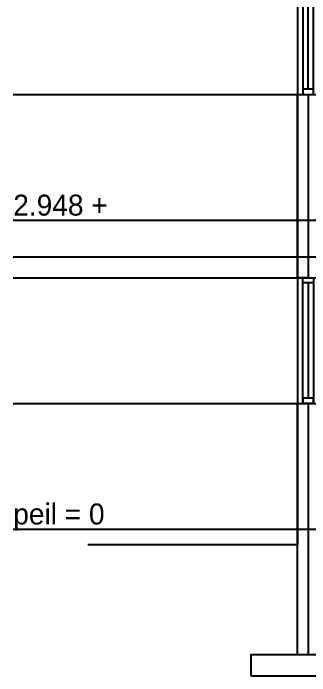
# Model space of a CAD drawing. Header units: millimetres. Extents: x -109306 to 269542, y -22401 to 197206.
# Drawn here: x 109700 to 112525, y -20561 to -14237 of the extents above; entities that cross this region are included whole.
import ezdxf

# ---------------------------------------------------------------- set-up
doc = ezdxf.new("R2010")
doc.units = ezdxf.units.MM
doc.linetypes.add('CENTER', pattern=[36, 24, -3, 6, -3])
for name, color, linetype in [('25', 2, 'Continuous'), ('DIMENSION', 1, 'Continuous'), ('STRAMIEN', 11, 'CENTER')]:
    doc.layers.add(name, color=color, linetype=linetype)
doc.styles.get("Standard").update_dxf_attribs({"font": ''})
doc.styles.get('Standard').set_extended_font_data('Century Gothic')

# ---------------------------------------------------------------- blocks, each defined once
blk = doc.blocks.new('*U884')
at = {"layer": '25'}
for points in [[(1302, -50), (2502, -50), (2502, 50), (1302, 50)], [(1352, 50), (1302, 50), (1302, -50), (1352, -50)], [(2452, 50), (2502, 50), (2502, -50), (2452, -50)]]:
    blk.add_lwpolyline(points, close=True, dxfattribs=at)
blk.add_lwpolyline([(1352, 0), (2452, 0)], dxfattribs=at)
blk = doc.blocks.new('*U885')
at = {"layer": '25'}
for points in [[(548.5, -50), (1748.5, -50), (1748.5, 50), (548.5, 50)], [(598.5, 50), (548.5, 50), (548.5, -50), (598.5, -50)], [(1698.5, 50), (1748.5, 50), (1748.5, -50), (1698.5, -50)]]:
    blk.add_lwpolyline(points, close=True, dxfattribs=at)
blk.add_lwpolyline([(598.5, 0), (1698.5, 0)], dxfattribs=at)

msp = doc.modelspace()

# ---------------------------------------------------------------- linework, layer by layer
at = {"layer": '25'}
for points in [[(112409.6, -13420.9), (112409.6, -19310.9)], [(112409.6, -19310.9), (110409.6, -19310.9)]]:
    msp.add_lwpolyline(points, dxfattribs=at)
for points in [[(112409.6, -15012.4), (112509.6, -15012.4), (112509.6, -16760.9), (112409.6, -16760.9)], [(112409.6, -17960.9), (112509.6, -17960.9), (112509.6, -20360.9), (112409.6, -20360.9)], [(111964.6, -20560.9), (113164.6, -20560.9), (113164.6, -20360.9), (111964.6, -20360.9)]]:
    msp.add_lwpolyline(points, close=True, dxfattribs=at)
at = {"layer": 'STRAMIEN'}
for p, q in [((109699.6, -15012.4), (124699.6, -15012.4)), ((109699.6, -16212.4), (124699.6, -16212.4)), ((109699.6, -16560.9), (124699.6, -16560.9)), ((109699.6, -16760.9), (124699.6, -16760.9)), ((109699.6, -17960.9), (124699.6, -17960.9)), ((109699.6, -19160.9), (124699.6, -19160.9)), ((109699.6, -19160.9), (124699.6, -19160.9))]:
    msp.add_line(p, q, dxfattribs=at)

# ---------------------------------------------------------------- block references
at = {"rotation": 90}
msp.add_blockref('*U884', (112509.6, -16314.4), dxfattribs=at)
at = {"xscale": -1, "rotation": 90}
msp.add_blockref('*U885', (112509.6, -16212.4), dxfattribs=at)

# ---------------------------------------------------------------- texts
at = {"layer": 'DIMENSION', "char_height": 200, "attachment_point": 1}
for s, insert in [('2.948 +', (109699.6, -15968.3)), ('peil = 0', (109699.6, -18916.8))]:
    msp.add_mtext_dynamic_manual_height_columns(s, width=1255.617, gutter_width=200, heights=[0], dxfattribs=dict(at, insert=insert))

doc.saveas('drawing.dxf')
